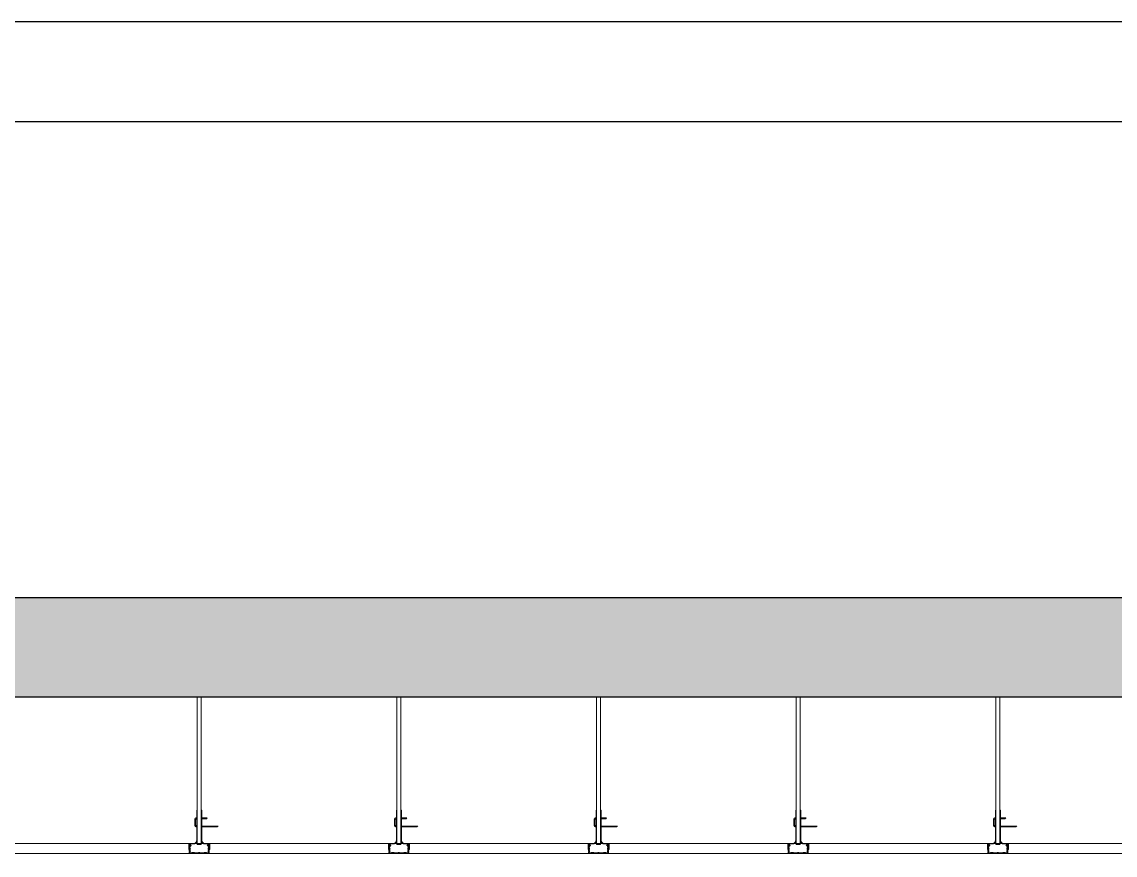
# Model space of a CAD drawing. Header units: millimetres. Extents: x 106699 to 122058, y 158555 to 162844.
# Drawn here: x 108671.4 to 108999.9, y 160995.9 to 161246.3 of the extents above; entities that cross this region are included whole.
import ezdxf

# ---------------------------------------------------------------- set-up
doc = ezdxf.new("R2010")
doc.units = ezdxf.units.MM
for name, color, linetype, lineweight in [('0-LNS-VLG', 9, 'Continuous', 0), ('2-SPS-ALC', 3, 'Continuous', 0), ('300_Z4_STR_F03$0$AUDIT_D_220920114151-103', 251, 'Continuous', 5), ('ahsap kesit on', 40, 'Continuous', 20)]:
    doc.layers.add(name, color=color, linetype=linetype, lineweight=lineweight)
for name, color, linetype in [('2-SPC-STC-AsmaTavan', 3, 'Continuous'), ('300_Z4_STR_F03$0$2-SPS-RCN', 2, 'Continuous'), ('layout-BE', 16, 'Continuous')]:
    doc.layers.add(name, color=color, linetype=linetype)
doc.layers.add('area', color=200, linetype='Continuous', plot=False)

# ---------------------------------------------------------------- blocks, each defined once
blk = doc.blocks.new('Layout1')
at = {"layer": 'area'}
for points in [[(0, 1485), (0, 0), (2100, 0), (2100, 1485)], [(25.54, 1459.46), (25.54, 25.54), (2074.46, 25.54), (2074.46, 1459.46)]]:
    blk.add_lwpolyline(points, close=True, dxfattribs=at)
at = {"layer": 'layout-BE'}
blk.add_line((2100, 1485), (0, 1485), dxfattribs=at)
blk = doc.blocks.new('*U66')
at = {"layer": '2-SPS-ALC'}
h = blk.add_hatch(color=256, dxfattribs=at)
h.dxf.hatch_style = 1
edge = h.paths.add_edge_path()
edge.add_arc((2.7, 2.4), 0.1, 0, 180, ccw=False)
edge.add_line((2.8, 2.4), (2.8, 2.26))
edge.add_arc((2.78, 2.26), 0.025, -60, 0, ccw=False)
edge.add_arc((2.9, 2.04), 0.225, 120, 240)
edge.add_arc((2.78, 1.82), 0.025, 0, 60, ccw=False)
edge.add_line((2.8, 1.82), (2.8, 1.59))
edge.add_arc((2.78, 1.59), 0.025, 300, 360, ccw=False)
edge.add_arc((2.9, 1.37), 0.225, 120, 240)
edge.add_arc((2.78, 1.15), 0.025, 0, 60, ccw=False)
edge.add_line((2.8, 1.15), (2.8, 0.92))
edge.add_arc((2.78, 0.92), 0.025, -60, 0, ccw=False)
edge.add_arc((2.9, 0.7), 0.225, 120, 240)
edge.add_arc((2.78, 0.48), 0.025, 0, 60, ccw=False)
edge.add_line((2.8, 0.48), (2.8, 0.23))
edge.add_arc((2.78, 0.23), 0.025, -90, 0, ccw=False)
edge.add_line((2.78, 0.2), (2.21, 0.2))
edge.add_arc((2.21, 0.23), 0.025, 214.3884, 270, ccw=False)
edge.add_arc((2.01, 0.08), 0.225, 34.3884, 90)
edge.add_line((2.01, 0.31), (1.66, 0.31))
edge.add_arc((1.66, 0.08), 0.225, 90, 145.6116)
edge.add_arc((1.45, 0.23), 0.025, 270, 325.6116, ccw=False)
edge.add_line((1.45, 0.2), (0.22, 0.2))
edge.add_arc((0.22, 0.23), 0.025, 210, 270, ccw=False)
edge.add_arc((0, 0.1), 0.225, 30, 150)
edge.add_arc((-0.22, 0.23), 0.025, 270, 330, ccw=False)
edge.add_line((-0.22, 0.2), (-1.45, 0.2))
edge.add_arc((-1.45, 0.23), 0.025, 214.3884, 270, ccw=False)
edge.add_arc((-1.66, 0.08), 0.225, 34.3884, 90)
edge.add_line((-1.66, 0.31), (-2.01, 0.31))
edge.add_arc((-2.01, 0.08), 0.225, 90, 145.6116)
edge.add_arc((-2.21, 0.23), 0.025, 270, 325.6116, ccw=False)
edge.add_line((-2.21, 0.2), (-2.78, 0.2))
edge.add_arc((-2.78, 0.23), 0.025, 180, 270, ccw=False)
edge.add_line((-2.8, 0.23), (-2.8, 0.48))
edge.add_arc((-2.78, 0.48), 0.025, 120, 180, ccw=False)
edge.add_arc((-2.9, 0.7), 0.225, 300, 420)
edge.add_arc((-2.78, 0.92), 0.025, 180, 240, ccw=False)
edge.add_line((-2.8, 0.92), (-2.8, 1.15))
edge.add_arc((-2.78, 1.15), 0.025, 120, 180, ccw=False)
edge.add_arc((-2.9, 1.37), 0.225, 300, 420)
edge.add_arc((-2.78, 1.59), 0.025, 180, 240, ccw=False)
edge.add_line((-2.8, 1.59), (-2.8, 1.82))
edge.add_arc((-2.78, 1.82), 0.025, 120, 180, ccw=False)
edge.add_arc((-2.9, 2.04), 0.225, 300, 420)
edge.add_arc((-2.78, 2.26), 0.025, 180, 240, ccw=False)
edge.add_line((-2.8, 2.26), (-2.8, 2.4))
edge.add_arc((-2.7, 2.4), 0.1, 0, 180, ccw=False)
edge.add_line((-2.6, 2.4), (-2.4, 2.4))
edge.add_arc((-2.7, 2.4), 0.3, 0, 180)
edge.add_line((-3, 2.4), (-3, 2.26))
edge.add_arc((-2.78, 2.26), 0.225, 180, 240)
edge.add_arc((-2.9, 2.04), 0.025, -60, 60, ccw=False)
edge.add_arc((-2.78, 1.82), 0.225, 120, 180)
edge.add_line((-3, 1.82), (-3, 1.59))
edge.add_arc((-2.78, 1.59), 0.225, 180, 240)
edge.add_arc((-2.9, 1.37), 0.025, -60, 60, ccw=False)
edge.add_arc((-2.78, 1.15), 0.225, 120, 180)
edge.add_line((-3, 1.15), (-3, 0.92))
edge.add_arc((-2.78, 0.92), 0.225, 180, 240)
edge.add_arc((-2.9, 0.7), 0.025, -60, 60, ccw=False)
edge.add_arc((-2.78, 0.48), 0.225, 120, 180)
edge.add_line((-3, 0.48), (-3, 0.23))
edge.add_arc((-2.78, 0.23), 0.225, 180, 270)
edge.add_line((-2.78, 0), (-2.21, 0))
edge.add_arc((-2.21, 0.23), 0.225, 270, 325.6116)
edge.add_arc((-2.01, 0.08), 0.025, 90, 145.6116, ccw=False)
edge.add_line((-2.01, 0.11), (-1.66, 0.11))
edge.add_arc((-1.66, 0.08), 0.025, 34.3884, 90, ccw=False)
edge.add_arc((-1.45, 0.23), 0.225, 214.3884, 270)
edge.add_line((-1.45, 0), (-0.22, 0))
edge.add_arc((-0.22, 0.23), 0.225, 270, 330)
edge.add_arc((0, 0.1), 0.025, 30, 150, ccw=False)
edge.add_arc((0.22, 0.23), 0.225, 210, 270)
edge.add_line((0.22, 0), (1.45, 0))
edge.add_arc((1.45, 0.23), 0.225, 270, 325.6116)
edge.add_arc((1.66, 0.08), 0.025, 90, 145.6116, ccw=False)
edge.add_line((1.66, 0.11), (2.01, 0.11))
edge.add_arc((2.01, 0.08), 0.025, 34.3884, 90, ccw=False)
edge.add_arc((2.21, 0.23), 0.225, 214.3884, 270)
edge.add_line((2.21, 0), (2.78, 0))
edge.add_arc((2.78, 0.23), 0.225, 270, 360)
edge.add_line((3, 0.23), (3, 0.48))
edge.add_arc((2.78, 0.48), 0.225, 360, 420)
edge.add_arc((2.9, 0.7), 0.025, 120, 240, ccw=False)
edge.add_arc((2.78, 0.92), 0.225, 300, 360)
edge.add_line((3, 0.92), (3, 1.15))
edge.add_arc((2.78, 1.15), 0.225, 0, 60)
edge.add_arc((2.9, 1.37), 0.025, 120, 240, ccw=False)
edge.add_arc((2.78, 1.59), 0.225, 300, 360)
edge.add_line((3, 1.59), (3, 1.82))
edge.add_arc((2.78, 1.82), 0.225, 360, 420)
edge.add_arc((2.9, 2.04), 0.025, 120, 240, ccw=False)
edge.add_arc((2.78, 2.26), 0.225, 300, 360)
edge.add_line((3, 2.26), (3, 2.4))
edge.add_arc((2.7, 2.4), 0.3, 360, 540)
edge.add_arc((2.5, 2.4), 0.1, 180, 360)
at = {"layer": '0-LNS-VLG'}
for p, q in [((-0.58, 46.94), (-0.58, 2.73)), ((0.58, 46.94), (0.58, 2.73)), ((-0.73, 13.03), (-0.62, 13.03)), ((-0.62, 13.03), (-0.58, 13.03)), ((0.58, 13.03), (0.63, 13.03)), ((0.63, 13.03), (0.73, 13.03)), ((-0.73, 3.97), (-0.62, 3.97)), ((0.73, 3.97), (0.63, 3.97)), ((-1.5, 2.86), (-1.5, 2.96)), ((-0.58, 2.73), (0.58, 2.73)), ((1.5, 2.86), (1.5, 2.96))]:
    blk.add_line(p, q, dxfattribs=at)
for points in [[(-3.05, 2.73), (-3.05, 1.15), (-3.15, 1.15), (-3.15, 2.73), (-3.15, 2.75, -0.414214), (-2.95, 2.95), (-1.59, 2.95, 0.102435), (-1.43, 2.98, 0.277557), (-0.73, 3.97), (-0.73, 13.03)], [(-0.62, 13.03), (-0.62, 3.97, -0.279244), (-1.39, 2.89, -0.102435), (-1.59, 2.85), (-2.95, 2.85, 0.414214), (-3.05, 2.75), (-3.05, 2.73)], [(0.63, 13.03), (0.63, 3.97, 0.279244), (1.39, 2.89, 0.102435), (1.59, 2.85), (2.95, 2.85, -0.414214), (3.05, 2.75), (3.05, 2.73), (3.05, 1.15), (3.15, 1.15), (3.15, 2.73), (3.15, 2.75, 0.414214), (2.95, 2.95), (1.59, 2.95, -0.102435), (1.43, 2.98, -0.277557), (0.73, 3.97), (0.73, 13.03)], [(0.73, 7.95), (0.83, 7.95, 0.414214), (1.33, 8.45), (1.33, 10.2, 0.414214), (0.83, 10.7), (0.73, 10.7)], [(0.73, 8.2), (0.83, 8.2, 0.414214), (1.08, 8.45), (1.08, 10.2, 0.414214), (0.83, 10.45), (0.73, 10.45)]]:
    blk.add_lwpolyline(points, format="xyb", dxfattribs=at)
for points in [[(-0.73, 10.7), (-2.37, 10.7), (-2.13, 10.45), (-0.73, 10.45)], [(-0.73, 7.95), (-5.43, 7.95), (-5.67, 8.2), (-0.73, 8.2)]]:
    blk.add_lwpolyline(points, dxfattribs=at)
at = {"layer": '2-SPS-ALC'}
blk.add_lwpolyline([(2.6, 2.4, -1), (2.8, 2.4), (2.8, 2.26, -0.267949), (2.79, 2.23, 0.57735), (2.79, 1.85, -0.267949), (2.8, 1.82), (2.8, 1.59, -0.267949), (2.79, 1.56, 0.57735), (2.79, 1.18, -0.267949), (2.8, 1.15), (2.8, 0.92, -0.267949), (2.79, 0.89, 0.57735), (2.79, 0.51, -0.267949), (2.8, 0.48), (2.8, 0.23, -0.414214), (2.78, 0.2), (2.21, 0.2, -0.247529), (2.19, 0.21, 0.247529), (2.01, 0.31), (1.66, 0.31, 0.247529), (1.47, 0.21, -0.247529), (1.45, 0.2), (0.22, 0.2, -0.267949), (0.19, 0.21, 0.57735), (-0.19, 0.21, -0.267949), (-0.22, 0.2), (-1.45, 0.2, -0.247529), (-1.47, 0.21, 0.247529), (-1.66, 0.31), (-2.01, 0.31, 0.247529), (-2.19, 0.21, -0.247529), (-2.21, 0.2), (-2.78, 0.2, -0.414214), (-2.8, 0.23), (-2.8, 0.48, -0.267949), (-2.79, 0.51, 0.57735), (-2.79, 0.89, -0.267949), (-2.8, 0.92), (-2.8, 1.15, -0.267949), (-2.79, 1.18, 0.57735), (-2.79, 1.56, -0.267949), (-2.8, 1.59), (-2.8, 1.82, -0.267949), (-2.79, 1.85, 0.57735), (-2.79, 2.23, -0.267949), (-2.8, 2.26), (-2.8, 2.4, -1), (-2.6, 2.4), (-2.4, 2.4, 1), (-3, 2.4), (-3, 2.26, 0.267949), (-2.89, 2.06, -0.57735), (-2.89, 2.02, 0.267949), (-3, 1.82), (-3, 1.59, 0.267949), (-2.89, 1.39, -0.57735), (-2.89, 1.35, 0.267949), (-3, 1.15), (-3, 0.92, 0.267949), (-2.89, 0.72, -0.57735), (-2.89, 0.68, 0.267949), (-3, 0.48), (-3, 0.23, 0.414214), (-2.78, 0), (-2.21, 0, 0.247529), (-2.03, 0.1, -0.247529), (-2.01, 0.11), (-1.66, 0.11, -0.247529), (-1.64, 0.1, 0.247529), (-1.45, 0), (-0.22, 0, 0.267949), (-0.02, 0.11, -0.57735), (0.02, 0.11, 0.267949), (0.22, 0), (1.45, 0, 0.247529), (1.64, 0.1, -0.247529), (1.66, 0.11), (2.01, 0.11, -0.247529), (2.03, 0.1, 0.247529), (2.21, 0), (2.78, 0, 0.414214), (3, 0.23), (3, 0.48, 0.267949), (2.89, 0.68, -0.57735), (2.89, 0.72, 0.267949), (3, 0.92), (3, 1.15, 0.267949), (2.89, 1.35, -0.57735), (2.89, 1.39, 0.267949), (3, 1.59), (3, 1.82, 0.267949), (2.89, 2.02, -0.57735), (2.89, 2.06, 0.267949), (3, 2.26), (3, 2.4, 1), (2.4, 2.4, 1)], format="xyb", close=True, dxfattribs=at)

msp = doc.modelspace()

# ---------------------------------------------------------------- hatches: boundary and pattern name
at = {"layer": '300_Z4_STR_F03$0$AUDIT_D_220920114151-103', "true_color": 0x303030}
h = msp.add_hatch(color=250, dxfattribs=at)
h.dxf.hatch_style = 1
h.paths.add_polyline_path([(109087.39, 161043.32), (108291.38, 161043.32), (108290.9, 161043.32), (108182.39, 161043.32), (108182.39, 161073.32), (109087.39, 161073.32)])
edge = h.paths.add_edge_path()
edge.add_line((107786.01, 160724.32), (107786.01, 160724.32))
edge.add_line((107786.01, 160724.32), (107786.01, 160738.32))
h.paths.add_polyline_path([(108182.39, 160741.32), (108182.39, 160724.32), (109041.38, 160724.32), (109041.38, 160724.32), (109087.39, 160724.32), (109087.39, 160741.32)])

# ---------------------------------------------------------------- linework, layer by layer
at = {"layer": '300_Z4_STR_F03$0$2-SPS-RCN'}
msp.add_lwpolyline([(109087.39, 161043.32), (108291.38, 161043.32), (108290.9, 161043.32), (108182.39, 161043.32), (108182.39, 161073.32), (109087.39, 161073.32)], close=True, dxfattribs=at)
at = {"layer": 'ahsap kesit on'}
for p, q in [((109067.39, 160999.37, 0.05), (108481.52, 160999.37, 0.05)), ((109065.39, 160996.37, 0.01), (108481.5, 160996.37, 0.03))]:
    msp.add_line(p, q, dxfattribs=at)

# ---------------------------------------------------------------- block references
at = {"xscale": 1.174797441050893, "yscale": 1.174797441050893, "zscale": 1.174797441050893}
msp.add_blockref('Layout1', (106699.08, 159501.7), dxfattribs=at)
at = {"layer": '2-SPC-STC-AsmaTavan', "xscale": -1}
for p in [(108724.72, 160996.38, 0.03), (108784.72, 160996.38, 0.03), (108844.72, 160996.38, 0.03), (108904.72, 160996.38, 0.03), (108964.72, 160996.38, 0.03)]:
    msp.add_blockref('*U66', p, dxfattribs=at)

doc.saveas('drawing.dxf')
